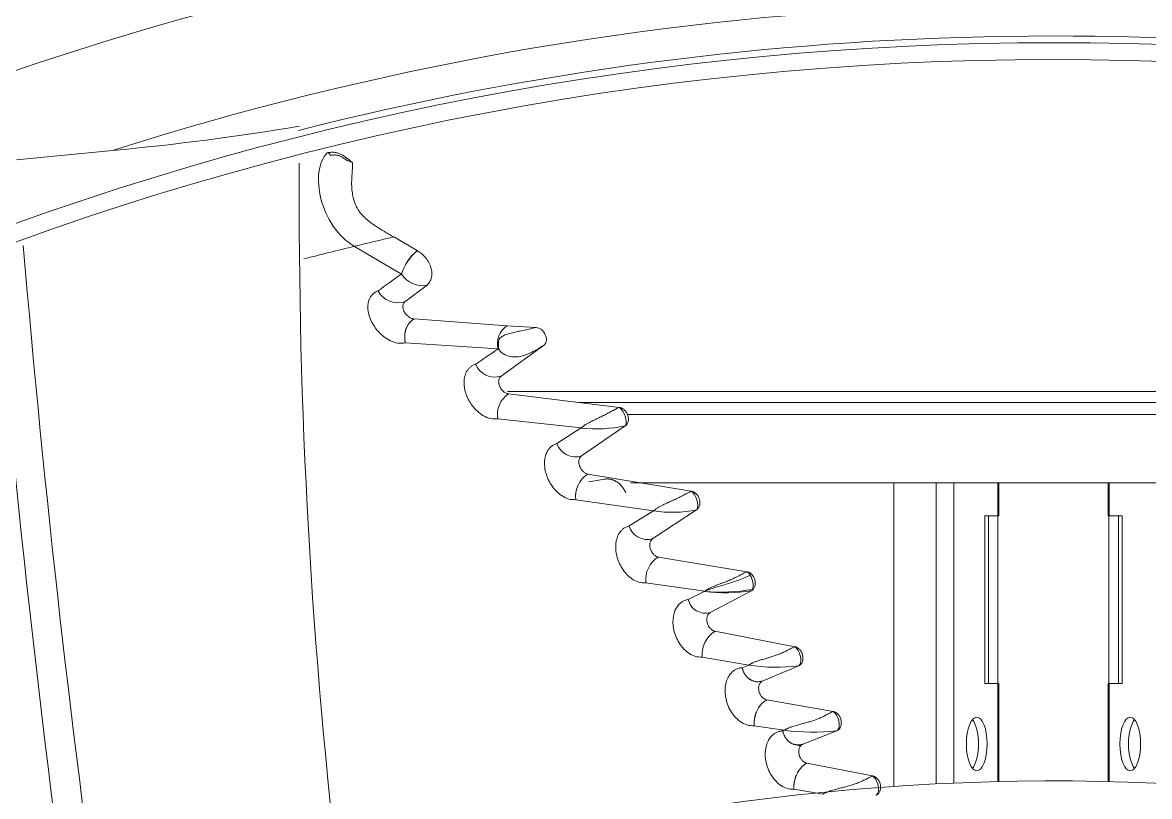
# Model space of a CAD drawing. Header units: millimetres. Extents: x 113490 to 142599, y -20467 to 115.
# Drawn here: x 133524.6 to 133692.5, y -9945.3 to -9830 of the extents above; entities that cross this region are included whole.
import ezdxf

# ---------------------------------------------------------------- set-up
doc = ezdxf.new("R2010")
doc.units = ezdxf.units.MM
doc.layers.add('DV3_0', color=7, linetype='Continuous')

msp = doc.modelspace()

# ---------------------------------------------------------------- linework, layer by layer
at = {"layer": 'DV3_0', "color": 7, "linetype": 'Continuous', "lineweight": 15}
for p, q in [((133537.97, -9849.06), (133523.65, -9850.46)), ((133579.91, -9861.94), (133583.39, -9863.98)), ((133574.04, -9863.34), (133581.05, -9867.46)), ((133584.86, -9869.13), (133581.57, -9871.59)), ((133582.94, -9874.15), (133596.78, -9875.18)), ((133596.78, -9875.18), (133601.1, -9875.44)), ((133581.62, -9877.73), (133595.44, -9878.63)), ((133595.44, -9878.63), (133595.6, -9878.78)), ((133602.24, -9878.1), (133595.9, -9882.68)), ((133597.02, -9885.32), (133613.48, -9887.35)), ((133607.32, -9886.59), (133754.89, -9886.59)), ((133595.42, -9889.05), (133607.83, -9890.4)), ((133607.83, -9890.4), (133604.22, -9892.73)), ((133614.41, -9890.07), (133607.89, -9894.57)), ((133608.83, -9897.27), (133624.24, -9899.83)), ((133615.23, -9898.59), (133748.76, -9898.59)), ((133654.43, -9943.81), (133654.43, -9898.59)), ((133670.09, -9903.49), (133670.09, -9898.59)), ((133686.39, -9898.59), (133686.39, -9903.49)), ((133607.04, -9901.09), (133618.63, -9902.77)), ((133618.63, -9902.77), (133614.97, -9904.98)), ((133625.03, -9902.59), (133618.5, -9906.89)), ((133668, -9928.49), (133668, -9903.49)), ((133668, -9903.49), (133669.93, -9903.49)), ((133670.09, -9903.49), (133669.93, -9903.49)), ((133686.55, -9903.49), (133686.39, -9903.49)), ((133686.55, -9903.49), (133688.48, -9903.49)), ((133688.48, -9903.49), (133688.48, -9928.49)), ((133619.34, -9909.63), (133632.54, -9911.83)), ((133617.48, -9913.48), (133626.27, -9914.74)), ((133626.27, -9914.74), (133623.79, -9915.95)), ((133633.21, -9914.65), (133627.08, -9917.91)), ((133627.78, -9920.7), (133639.67, -9923)), ((133625.85, -9924.56), (133632.81, -9925.75)), ((133632.81, -9925.75), (133631.84, -9926.12)), ((133669.93, -9928.49), (133668, -9928.49)), ((133669.93, -9928.49), (133670.09, -9928.49)), ((133670.09, -9943.09), (133670.09, -9928.49)), ((133686.39, -9928.49), (133686.55, -9928.49)), ((133686.39, -9928.49), (133686.39, -9943.09)), ((133688.48, -9928.49), (133686.55, -9928.49)), ((133635.51, -9930.93), (133645.38, -9932.65)), ((133633.63, -9934.78), (133638.1, -9935.45)), ((133638.1, -9935.45), (133637.88, -9935.53)), ((133641.47, -9940.37), (133651.25, -9942.25)), ((133639.54, -9944.24), (133643.88, -9944.97))]:
    msp.add_line(p, q, dxfattribs=at)
at = {"layer": 'DV3_0', "color": 7, "linetype": 'Continuous', "lineweight": 20}
for p, q in [((133596.84, -9884.99), (133755.71, -9884.99)), ((133753.97, -9888.39), (133614.72, -9888.39)), ((133660.74, -9943.43), (133660.74, -9898.59)), ((133663.36, -9943.31), (133663.36, -9898.59)), ((133669.93, -9903.49), (133669.93, -9898.59)), ((133686.55, -9903.49), (133686.55, -9898.59)), ((133668.57, -9928.49), (133668.57, -9903.49)), ((133669.96, -9928.49), (133669.96, -9903.49)), ((133686.51, -9928.49), (133686.51, -9903.49)), ((133687.91, -9928.49), (133687.91, -9903.49)), ((133669.93, -9943.09), (133669.93, -9928.49)), ((133686.55, -9943.09), (133686.55, -9928.49))]:
    msp.add_line(p, q, dxfattribs=at)
at = {"layer": 'DV3_0', "color": 7, "linetype": 'Continuous', "lineweight": 15}
for centre, radius, start, end in [((133678.24, -10288.99), 551.5, 105.4775, 164.5225), ((133678.24, -10288.99), 482.5, 70.825, 107.1317), ((133678.24, -10288.99), 477.5, 46.9802, 133.0198), ((133678.24, -10288.99), 456, 45.9967, 135.345), ((133678.24, -10288.99), 457, 77.5175, 104.2543), ((133678.24, -10288.99), 453.5, 90, 135.5593), ((133678.24, -10288.99), 453.5, 45.9921, 90), ((133499.52, -9443.44), 407.44, 275.4151, 279.3719), ((134438.05, -9856.53), 872.25, 179.63163, 186.79939), ((133573.71, -9850.89), 0.0569, 3.0429, 21.7469), ((133735.51, -10530.1), 686.04, 103.11, 103.6137), ((135439.31, -9702.15), 1921.39, 184.80784, 188.12284), ((135355.57, -9714.08), 1841.22, 184.70532, 188.15423), ((133587.96, -9869.57), 7.22, 129.2854, 163.0361), ((133588.2, -9869.73), 7.5, 129.9251, 162.3964), ((133687.56, -10018.87), 185.12, 125.1229, 126.452), ((133584.21, -9865.46), 3.74, 212.4341, 280.1249), ((133580.52, -9868.42), 3.33, 207.6664, 288.2786), ((133598.63, -9877.88), 3.28, 124.4035, 193.2063), ((133597.09, -9878.42), 1.96, 129.2476, 139.846), ((133691.22, -10022.41), 172.76, 123.6694, 125.0185), ((133599.29, -9877.95), 3.78, 167.9046, 192.7148), ((133597.71, -9877.06), 2.72, 219.2454, 226.0311), ((133594.95, -9879.7), 3.12, 202.9813, 287.5853), ((133598.91, -9888.34), 3.56, 122.1591, 191.5595), ((133610.13, -9870.85), 19.69, 263.3082, 282.5642), ((133607.02, -9891.74), 2.97, 199.4659, 287.0302), ((133610.91, -9900.57), 3.9, 122.1583, 187.5906), ((133673.55, -10279.42), 386.43, 99.268, 99.6171), ((133621.32, -9884.77), 18.2, 261.4837, 281.7372), ((133617.69, -9904.17), 2.85, 196.7002, 286.4857), ((133621.43, -9913.01), 3.98, 121.7581, 186.7459), ((133629.42, -9891.2), 23.76, 262.3892, 279.1865), ((133626.34, -9915.41), 2.6, 191.9833, 286.655), ((133629.96, -9924.2), 4.12, 121.902, 185.08), ((133636.9, -9898.27), 27.78, 261.5257, 276.8733), ((131830.45, -5621.3), 4669.53, 292.73255, 292.8035), ((133642.27, -9902.99), 32.73, 262.6745, 276.415), ((131735.19, -5155.39), 5147.86, 291.72747, 291.78788), ((133640.5, -9936.73), 1.04, 238.4772, 273.809), ((133678.24, -10288.99), 346, 46.4603, 135.3186)]:
    msp.add_arc(centre, radius, start, end, dxfattribs=at)
at = {"layer": 'DV3_0', "color": 7, "linetype": 'Continuous', "lineweight": 20}
for centre, radius, start, end in [((133678.24, -10288.99), 461.75, 77.3584, 107.6844), ((133671.75, -10272.28), 420.46, 103.4379, 104.5005), ((133631.79, -9913.01), 1.39, 28.5144, 57.7171), ((133628.67, -9887.1), 27.75, 265.0448, 279.7658), ((133632.94, -9914.26), 0.473, 304.7153, 336.8695)]:
    msp.add_arc(centre, radius, start, end, dxfattribs=at)
at = {"layer": 'DV3_0', "color": 7, "linetype": 'Continuous', "lineweight": 15}
for centre in [(133666.8, -9937.49), (133689.68, -9937.49)]:
    msp.add_ellipse(centre, major_axis=(0, -4), ratio=0.386711, dxfattribs=at)
for centre, start_param, end_param in [((133665.51, -9937.49), 0.430503, 2.71109), ((133690.97, -9937.49), 3.572095, 5.852683)]:
    msp.add_ellipse(centre, major_axis=(0, -4), ratio=0.386711, start_param=start_param, end_param=end_param, dxfattribs=at)
for points, knots in [([(133574.04, -9863.34), (133572.78, -9862.62), (133571.71, -9861.55), (133570.03, -9859.08), (133569.41, -9857.67), (133568.69, -9854.86), (133568.59, -9853.47), (133568.91, -9851.05), (133569.34, -9850.03), (133569.98, -9849.41)], [0, 0, 0, 0, 0.25, 0.25, 0.5, 0.5, 0.75, 0.75, 1, 1, 1, 1]), ([(133569.98, -9849.41), (133570.06, -9849.39), (133570.2, -9849.36), (133570.42, -9849.33), (133570.65, -9849.31), (133570.87, -9849.32), (133571.09, -9849.33), (133571.31, -9849.37), (133571.52, -9849.43), (133571.82, -9849.52), (133572.19, -9849.69), (133572.6, -9849.96), (133572.99, -9850.26), (133573.38, -9850.57), (133573.63, -9850.78), (133573.76, -9850.89)], [0, 0, 0, 0, 0.053409, 0.106769, 0.159914, 0.212802, 0.265511, 0.31808, 0.370303, 0.421902, 0.536282, 0.65101, 0.766316, 0.881981, 1, 1, 1, 1]), ([(133569.98, -9849.41), (133570.06, -9849.35), (133570.15, -9849.37), (133570.32, -9849.52), (133570.4, -9849.65), (133570.44, -9849.79)], [0, 0, 0, 0, 0.5, 0.5, 1, 1, 1, 1]), ([(133570.44, -9849.79), (133570.5, -9849.78), (133570.61, -9849.76), (133570.78, -9849.74), (133570.94, -9849.72), (133571.1, -9849.72), (133571.26, -9849.73), (133571.46, -9849.75), (133571.7, -9849.81), (133572.06, -9849.95), (133572.48, -9850.2), (133572.77, -9850.43), (133572.93, -9850.55)], [0, 0, 0, 0, 0.065755, 0.129231, 0.190492, 0.249684, 0.307037, 0.362864, 0.475577, 0.588241, 0.784731, 1, 1, 1, 1]), ([(133573.76, -9850.87), (133573.76, -9850.87), (133573.75, -9850.86), (133573.73, -9850.84), (133573.71, -9850.82), (133573.67, -9850.8), (133573.62, -9850.78), (133573.56, -9850.75), (133573.45, -9850.71), (133573.31, -9850.66), (133573.13, -9850.61), (133573, -9850.57), (133572.93, -9850.55)], [0, 0, 0, 0, 0.045155, 0.094, 0.147231, 0.205436, 0.269135, 0.338807, 0.464907, 0.615651, 0.78816, 1, 1, 1, 1]), ([(133579.91, -9861.94), (133579.69, -9861.82), (133579.23, -9861.55), (133578.37, -9861.06), (133577.46, -9860.5), (133576.52, -9859.86), (133575.8, -9859.28), (133575.23, -9858.72), (133574.83, -9858.24), (133574.48, -9857.7), (133574.17, -9857.09), (133573.92, -9856.38), (133573.73, -9855.56), (133573.63, -9854.72), (133573.62, -9854.02), (133573.62, -9853.52), (133573.64, -9853.13), (133573.66, -9852.76), (133573.69, -9852.4), (133573.72, -9852.05), (133573.74, -9851.73), (133573.76, -9851.42), (133573.77, -9851.14), (133573.77, -9850.97), (133573.76, -9850.89)], [0, 0, 0, 0, 0.040029, 0.085901, 0.15963, 0.21394, 0.271061, 0.31235, 0.350051, 0.378921, 0.428752, 0.476847, 0.528515, 0.605577, 0.665312, 0.699572, 0.734579, 0.77032, 0.806781, 0.843958, 0.88185, 0.920469, 0.95984, 1, 1, 1, 1]), ([(133583.39, -9863.98), (133583.46, -9864.02), (133583.75, -9864.21), (133584.5, -9864.78), (133585.22, -9865.76), (133585.57, -9866.88), (133585.59, -9867.73), (133585.37, -9868.53), (133585.03, -9868.93), (133584.86, -9869.13)], [0, 0, 0, 0, 0.040412, 0.157001, 0.427305, 0.570682, 0.710239, 0.85239, 1, 1, 1, 1]), ([(133577.57, -9869.97), (133577.48, -9870.01), (133577.3, -9870.07), (133576.96, -9870.28), (133576.41, -9870.75), (133575.95, -9871.85), (133576.08, -9873.56), (133576.8, -9875.05), (133577.66, -9876.13), (133578.45, -9876.85), (133579.41, -9877.44), (133580.53, -9877.83), (133581.25, -9877.76), (133581.62, -9877.73)], [0, 0, 0, 0, 0.027265, 0.054498, 0.113253, 0.239702, 0.385057, 0.552035, 0.627007, 0.710932, 0.802031, 0.898425, 1, 1, 1, 1]), ([(133581.57, -9871.59), (133581.54, -9871.61), (133581.5, -9871.64), (133581.44, -9871.71), (133581.38, -9871.78), (133581.32, -9871.89), (133581.27, -9872.04), (133581.24, -9872.26), (133581.25, -9872.49), (133581.33, -9872.83), (133581.5, -9873.18), (133581.75, -9873.5), (133581.95, -9873.7), (133582.16, -9873.86), (133582.36, -9873.98), (133582.55, -9874.07), (133582.75, -9874.13), (133582.88, -9874.15), (133582.94, -9874.15)], [0, 0, 0, 0, 0.029221, 0.05825, 0.087358, 0.116815, 0.178634, 0.241921, 0.311566, 0.383125, 0.540006, 0.621009, 0.701784, 0.764986, 0.827655, 0.886622, 0.943641, 1, 1, 1, 1]), ([(133581.62, -9877.73), (133581.61, -9877.68), (133581.59, -9877.59), (133581.57, -9877.45), (133581.55, -9877.32), (133581.54, -9877.18), (133581.53, -9877.05), (133581.53, -9876.92), (133581.53, -9876.79), (133581.54, -9876.66), (133581.55, -9876.53), (133581.56, -9876.41), (133581.57, -9876.29), (133581.59, -9876.18), (133581.62, -9876.06), (133581.64, -9875.96), (133581.67, -9875.85), (133581.7, -9875.75), (133581.73, -9875.65), (133581.76, -9875.56), (133581.8, -9875.47), (133581.87, -9875.32), (133581.97, -9875.13), (133582.11, -9874.89), (133582.28, -9874.67), (133582.48, -9874.47), (133582.7, -9874.29), (133582.86, -9874.2), (133582.94, -9874.15)], [0, 0, 0, 0, 0.03207, 0.063344, 0.093894, 0.123779, 0.153049, 0.181745, 0.209901, 0.237545, 0.2647, 0.291384, 0.317613, 0.3434, 0.368754, 0.393685, 0.4182, 0.442306, 0.466006, 0.489308, 0.512214, 0.534724, 0.603667, 0.675462, 0.750563, 0.82938, 0.912343, 1, 1, 1, 1]), ([(133601.1, -9875.44), (133600.8, -9875.5), (133600.45, -9875.58), (133599.66, -9875.76), (133599.21, -9875.86), (133598.49, -9876.01), (133598.23, -9876.06), (133597.72, -9876.18), (133597.46, -9876.23), (133596.95, -9876.37), (133596.7, -9876.45), (133596.24, -9876.64), (133596.03, -9876.75), (133595.85, -9876.9)], [0, 0, 0, 0, 0.25, 0.25, 0.5, 0.5, 0.625, 0.625, 0.75, 0.75, 0.875, 0.875, 1, 1, 1, 1]), ([(133602.24, -9878.1), (133602.42, -9877.98), (133602.56, -9877.77), (133602.68, -9877.26), (133602.66, -9876.95), (133602.48, -9876.46), (133602.39, -9876.29), (133602.17, -9875.99), (133602.03, -9875.85), (133601.77, -9875.65), (133601.64, -9875.59), (133601.39, -9875.48), (133601.25, -9875.45), (133601.1, -9875.44)], [0, 0, 0, 0, 0.25, 0.25, 0.5, 0.5, 0.625, 0.625, 0.75, 0.75, 0.875, 0.875, 1, 1, 1, 1]), ([(133595.82, -9879.02), (133596.09, -9879.28), (133596.41, -9879.47), (133597.06, -9879.73), (133597.4, -9879.79), (133598.07, -9879.83), (133598.4, -9879.8), (133599.04, -9879.67), (133599.34, -9879.58), (133599.93, -9879.37), (133600.2, -9879.25), (133600.72, -9879), (133600.96, -9878.86), (133601.63, -9878.49), (133601.99, -9878.25), (133602.24, -9878.1)], [0, 0, 0, 0, 0.125, 0.125, 0.25, 0.25, 0.375, 0.375, 0.5, 0.5, 0.625, 0.625, 0.75, 0.75, 1, 1, 1, 1]), ([(133592.08, -9880.92), (133591.93, -9880.98), (133591.65, -9881.09), (133591.29, -9881.34), (133590.99, -9881.65), (133590.75, -9882), (133590.58, -9882.37), (133590.34, -9883.16), (133590.34, -9884.53), (133590.91, -9886.05), (133591.65, -9887.17), (133592.36, -9887.96), (133593.27, -9888.62), (133594.34, -9889.08), (133595.06, -9889.06), (133595.42, -9889.05)], [0, 0, 0, 0, 0.044282, 0.086947, 0.128181, 0.168178, 0.206942, 0.244399, 0.392716, 0.551505, 0.626615, 0.710875, 0.802196, 0.898624, 1, 1, 1, 1]), ([(133595.9, -9882.68), (133595.87, -9882.7), (133595.83, -9882.74), (133595.76, -9882.8), (133595.71, -9882.87), (133595.64, -9882.98), (133595.58, -9883.14), (133595.53, -9883.35), (133595.53, -9883.59), (133595.58, -9883.93), (133595.72, -9884.28), (133595.92, -9884.61), (133596.09, -9884.81), (133596.27, -9884.98), (133596.45, -9885.11), (133596.63, -9885.21), (133596.83, -9885.29), (133596.95, -9885.31), (133597.02, -9885.32)], [0, 0, 0, 0, 0.029926, 0.059804, 0.0899, 0.120475, 0.184302, 0.249473, 0.320003, 0.392088, 0.546011, 0.623156, 0.700072, 0.760986, 0.821133, 0.882127, 0.941254, 1, 1, 1, 1]), ([(133607.83, -9890.4), (133607.87, -9890.37), (133607.93, -9890.31), (133608.05, -9890.21), (133608.18, -9890.11), (133608.33, -9890), (133608.49, -9889.9), (133608.67, -9889.79), (133608.86, -9889.67), (133609.11, -9889.54), (133609.41, -9889.39), (133609.77, -9889.21), (133610.11, -9889.05), (133610.46, -9888.89), (133610.79, -9888.73), (133611.13, -9888.56), (133611.47, -9888.39), (133611.8, -9888.22), (133612.12, -9888.05), (133612.42, -9887.88), (133612.71, -9887.73), (133612.98, -9887.58), (133613.24, -9887.45), (133613.4, -9887.38), (133613.48, -9887.35)], [0, 0, 0, 0, 0.023358, 0.048607, 0.075803, 0.104995, 0.136229, 0.169543, 0.204976, 0.24256, 0.301686, 0.361473, 0.421929, 0.476499, 0.53161, 0.587466, 0.643866, 0.698282, 0.750998, 0.802313, 0.852538, 0.901999, 0.951034, 1, 1, 1, 1]), ([(133613.48, -9887.35), (133613.51, -9887.35), (133613.58, -9887.36), (133613.68, -9887.39), (133613.78, -9887.42), (133613.88, -9887.46), (133613.97, -9887.51), (133614.1, -9887.58), (133614.24, -9887.69), (133614.4, -9887.85), (133614.56, -9888.05), (133614.69, -9888.29), (133614.8, -9888.55), (133614.88, -9888.91), (133614.88, -9889.26), (133614.79, -9889.57), (133614.71, -9889.75), (133614.61, -9889.89), (133614.52, -9889.99), (133614.45, -9890.04), (133614.41, -9890.07)], [0, 0, 0, 0, 0.030046, 0.059999, 0.090071, 0.120472, 0.151405, 0.183063, 0.238908, 0.29524, 0.368162, 0.441585, 0.516209, 0.590866, 0.737097, 0.805482, 0.87329, 0.91637, 0.958392, 1, 1, 1, 1]), ([(133604.22, -9892.72), (133604.06, -9892.78), (133603.76, -9892.89), (133603.37, -9893.16), (133603.05, -9893.48), (133602.82, -9893.82), (133602.64, -9894.18), (133602.38, -9894.94), (133602.29, -9896.28), (133602.76, -9897.84), (133603.43, -9899.03), (133604.12, -9899.88), (133604.99, -9900.58), (133606.01, -9901.07), (133606.69, -9901.08), (133607.04, -9901.09)], [0, 0, 0, 0, 0.048476, 0.093805, 0.13626, 0.175839, 0.21232, 0.245599, 0.39477, 0.547934, 0.630233, 0.718059, 0.809647, 0.90347, 1, 1, 1, 1]), ([(133607.89, -9894.57), (133607.87, -9894.59), (133607.82, -9894.63), (133607.76, -9894.69), (133607.7, -9894.76), (133607.63, -9894.86), (133607.56, -9895.01), (133607.5, -9895.22), (133607.48, -9895.46), (133607.51, -9895.8), (133607.61, -9896.15), (133607.78, -9896.48), (133607.93, -9896.69), (133608.09, -9896.86), (133608.26, -9897.01), (133608.44, -9897.13), (133608.63, -9897.22), (133608.77, -9897.25), (133608.83, -9897.27)], [0, 0, 0, 0, 0.029226, 0.058279, 0.08738, 0.116751, 0.181269, 0.24707, 0.317634, 0.389516, 0.540863, 0.615937, 0.690699, 0.751332, 0.811212, 0.87573, 0.938063, 1, 1, 1, 1]), ([(133611.31, -9898.03), (133611.36, -9898.02), (133611.46, -9898.01), (133611.6, -9898), (133611.74, -9897.99), (133611.88, -9898), (133612.02, -9898.01), (133612.15, -9898.04), (133612.28, -9898.06), (133612.4, -9898.1), (133612.52, -9898.13), (133612.63, -9898.17), (133612.74, -9898.22), (133612.83, -9898.27), (133612.93, -9898.31), (133613.08, -9898.4), (133613.29, -9898.54), (133613.56, -9898.74), (133613.8, -9898.98), (133614.01, -9899.24), (133614.2, -9899.51), (133614.37, -9899.79), (133614.45, -9899.98), (133614.5, -9900.07)], [0, 0, 0, 0, 0.040571, 0.080379, 0.119229, 0.156976, 0.193515, 0.228775, 0.262707, 0.295285, 0.326491, 0.356315, 0.38475, 0.411789, 0.437421, 0.461633, 0.541426, 0.620839, 0.699591, 0.777365, 0.853672, 0.927968, 1, 1, 1, 1]), ([(133618.63, -9902.77), (133618.66, -9902.74), (133618.73, -9902.67), (133618.85, -9902.58), (133618.98, -9902.48), (133619.13, -9902.37), (133619.29, -9902.27), (133619.47, -9902.16), (133619.67, -9902.05), (133619.92, -9901.92), (133620.22, -9901.77), (133620.58, -9901.6), (133620.93, -9901.45), (133621.27, -9901.3), (133621.6, -9901.15), (133621.94, -9900.99), (133622.28, -9900.82), (133622.61, -9900.66), (133622.92, -9900.5), (133623.22, -9900.35), (133623.5, -9900.2), (133623.76, -9900.06), (133624.01, -9899.94), (133624.17, -9899.87), (133624.24, -9899.83)], [0, 0, 0, 0, 0.023537, 0.049016, 0.076492, 0.106017, 0.137635, 0.171387, 0.207311, 0.245442, 0.305194, 0.365536, 0.426466, 0.480671, 0.535546, 0.591276, 0.647668, 0.701926, 0.754334, 0.805198, 0.854844, 0.903618, 0.951878, 1, 1, 1, 1]), ([(133624.24, -9899.83), (133624.27, -9899.84), (133624.34, -9899.85), (133624.44, -9899.88), (133624.54, -9899.92), (133624.64, -9899.96), (133624.73, -9900.02), (133624.85, -9900.1), (133624.98, -9900.21), (133625.13, -9900.37), (133625.27, -9900.58), (133625.4, -9900.82), (133625.48, -9901.08), (133625.55, -9901.44), (133625.53, -9901.79), (133625.43, -9902.1), (133625.34, -9902.28), (133625.23, -9902.42), (133625.14, -9902.51), (133625.06, -9902.57), (133625.03, -9902.59)], [0, 0, 0, 0, 0.030435, 0.060713, 0.091055, 0.121684, 0.152813, 0.184648, 0.239807, 0.295545, 0.36681, 0.438709, 0.51248, 0.586544, 0.733293, 0.80257, 0.871329, 0.915038, 0.957719, 1, 1, 1, 1]), ([(133614.97, -9904.98), (133614.81, -9905.04), (133614.5, -9905.14), (133614.1, -9905.4), (133613.77, -9905.71), (133613.51, -9906.06), (133613.32, -9906.42), (133613.02, -9907.2), (133612.88, -9908.56), (133613.29, -9910.14), (133613.92, -9911.35), (133614.59, -9912.23), (133615.44, -9912.96), (133616.45, -9913.46), (133617.13, -9913.47), (133617.48, -9913.48)], [0, 0, 0, 0, 0.047744, 0.092804, 0.135367, 0.175516, 0.213186, 0.248271, 0.398257, 0.548409, 0.630442, 0.718038, 0.809514, 0.903308, 1, 1, 1, 1]), ([(133618.5, -9906.89), (133618.48, -9906.91), (133618.43, -9906.95), (133618.36, -9907.01), (133618.3, -9907.08), (133618.22, -9907.19), (133618.14, -9907.35), (133618.08, -9907.56), (133618.05, -9907.8), (133618.07, -9908.15), (133618.16, -9908.51), (133618.32, -9908.83), (133618.46, -9909.04), (133618.61, -9909.22), (133618.77, -9909.37), (133618.95, -9909.49), (133619.14, -9909.58), (133619.27, -9909.62), (133619.34, -9909.63)], [0, 0, 0, 0, 0.030556, 0.0611, 0.091889, 0.123169, 0.18868, 0.255461, 0.326589, 0.398898, 0.549183, 0.622104, 0.694543, 0.753361, 0.811411, 0.87568, 0.937911, 1, 1, 1, 1]), ([(133626.27, -9914.74), (133626.31, -9914.72), (133626.38, -9914.66), (133626.49, -9914.57), (133626.61, -9914.49), (133626.74, -9914.41), (133626.96, -9914.29), (133627.32, -9914.11), (133627.84, -9913.89), (133628.36, -9913.69), (133628.78, -9913.53), (133629.13, -9913.41), (133629.45, -9913.28), (133629.8, -9913.14), (133630.28, -9912.94), (133630.87, -9912.67), (133631.43, -9912.39), (133631.82, -9912.19), (133632.07, -9912.06), (133632.31, -9911.93), (133632.46, -9911.87), (133632.54, -9911.83)], [0, 0, 0, 0, 0.02106, 0.04289, 0.065519, 0.088973, 0.113272, 0.180338, 0.266379, 0.359536, 0.423294, 0.457111, 0.514578, 0.56736, 0.615521, 0.72676, 0.827901, 0.87053, 0.913174, 0.956207, 1, 1, 1, 1]), ([(133632.54, -9911.83), (133632.56, -9911.84), (133632.61, -9911.85), (133632.69, -9911.87), (133632.77, -9911.89), (133632.88, -9911.94), (133633, -9912), (133633.15, -9912.11), (133633.3, -9912.25), (133633.51, -9912.49), (133633.67, -9912.81), (133633.77, -9913.16), (133633.8, -9913.44), (133633.79, -9913.71), (133633.74, -9913.97), (133633.65, -9914.2), (133633.54, -9914.37), (133633.43, -9914.49), (133633.33, -9914.58), (133633.25, -9914.63), (133633.21, -9914.65)], [0, 0, 0, 0, 0.023315, 0.046799, 0.070568, 0.094734, 0.142575, 0.190896, 0.246317, 0.302429, 0.444207, 0.517356, 0.590989, 0.664686, 0.737253, 0.805921, 0.874102, 0.91677, 0.958528, 1, 1, 1, 1]), ([(133623.79, -9915.95), (133623.64, -9915.99), (133623.34, -9916.05), (133622.95, -9916.25), (133622.62, -9916.48), (133622.35, -9916.75), (133622.13, -9917.03), (133621.95, -9917.32), (133621.62, -9918.03), (133621.4, -9919.34), (133621.72, -9920.96), (133622.28, -9922.22), (133622.94, -9923.17), (133623.79, -9923.96), (133624.8, -9924.5), (133625.5, -9924.54), (133625.85, -9924.56)], [0, 0, 0, 0, 0.043237, 0.083715, 0.121568, 0.156899, 0.189672, 0.219825, 0.247272, 0.396379, 0.542711, 0.627314, 0.71676, 0.809383, 0.903583, 1, 1, 1, 1]), ([(133627.08, -9917.91), (133627.06, -9917.92), (133627, -9917.95), (133626.93, -9918.01), (133626.86, -9918.08), (133626.77, -9918.18), (133626.68, -9918.33), (133626.6, -9918.54), (133626.56, -9918.78), (133626.55, -9919.13), (133626.64, -9919.58), (133626.87, -9920.05), (133627.13, -9920.34), (133627.33, -9920.5), (133627.48, -9920.59), (133627.63, -9920.66), (133627.73, -9920.69), (133627.78, -9920.7)], [0, 0, 0, 0, 0.03044, 0.060836, 0.091447, 0.122525, 0.18748, 0.253632, 0.323957, 0.395419, 0.543892, 0.688355, 0.806513, 0.856536, 0.905884, 0.953239, 1, 1, 1, 1]), ([(133632.81, -9925.75), (133632.85, -9925.72), (133632.93, -9925.66), (133633.06, -9925.58), (133633.21, -9925.51), (133633.36, -9925.43), (133633.61, -9925.31), (133634.03, -9925.16), (133634.61, -9924.97), (133635.19, -9924.8), (133635.66, -9924.66), (133636.12, -9924.53), (133636.6, -9924.37), (133637.09, -9924.2), (133637.49, -9924.04), (133637.82, -9923.9), (133638.12, -9923.76), (133638.42, -9923.62), (133638.7, -9923.48), (133638.96, -9923.35), (133639.21, -9923.22), (133639.45, -9923.1), (133639.6, -9923.03), (133639.67, -9923)], [0, 0, 0, 0, 0.021857, 0.044486, 0.067918, 0.092178, 0.117289, 0.186945, 0.278043, 0.368455, 0.433816, 0.473773, 0.556929, 0.629649, 0.675183, 0.718887, 0.761043, 0.801958, 0.841964, 0.88141, 0.920654, 0.960062, 1, 1, 1, 1]), ([(133639.67, -9923), (133639.7, -9923), (133639.75, -9923.01), (133639.83, -9923.04), (133639.91, -9923.07), (133640.02, -9923.11), (133640.14, -9923.19), (133640.3, -9923.31), (133640.44, -9923.45), (133640.64, -9923.71), (133640.8, -9924.04), (133640.88, -9924.41), (133640.9, -9924.69), (133640.88, -9924.96), (133640.81, -9925.21), (133640.71, -9925.43), (133640.58, -9925.6), (133640.46, -9925.71), (133640.35, -9925.8), (133640.27, -9925.83), (133640.23, -9925.85)], [0, 0, 0, 0, 0.023338, 0.046777, 0.070436, 0.094431, 0.143, 0.192043, 0.248136, 0.304964, 0.447047, 0.519642, 0.592724, 0.665838, 0.737776, 0.805809, 0.87338, 0.916397, 0.958383, 1, 1, 1, 1]), ([(133639.67, -9923), (133639.83, -9923.08), (133640.01, -9923.28), (133640.31, -9923.8), (133640.44, -9924.13), (133640.58, -9924.78), (133640.59, -9925.1), (133640.49, -9925.6), (133640.38, -9925.78), (133640.23, -9925.85)], [0, 0, 0, 0, 0.25, 0.25, 0.5, 0.5, 0.75, 0.75, 1, 1, 1, 1]), ([(133631.84, -9926.12), (133631.67, -9926.14), (133631.34, -9926.19), (133630.9, -9926.37), (133630.54, -9926.59), (133630.24, -9926.86), (133630.01, -9927.13), (133629.83, -9927.4), (133629.45, -9928.09), (133629.16, -9929.4), (133629.43, -9931.06), (133629.97, -9932.37), (133630.63, -9933.36), (133631.5, -9934.18), (133632.54, -9934.74), (133633.26, -9934.77), (133633.63, -9934.78)], [0, 0, 0, 0, 0.045942, 0.088221, 0.127018, 0.162428, 0.194406, 0.222869, 0.247712, 0.396684, 0.540659, 0.625737, 0.715593, 0.808589, 0.903134, 1, 1, 1, 1]), ([(133631.84, -9926.12), (133631.85, -9926.17), (133631.87, -9926.26), (133631.91, -9926.4), (133631.95, -9926.54), (133632.01, -9926.68), (133632.07, -9926.81), (133632.13, -9926.93), (133632.2, -9927.05), (133632.28, -9927.17), (133632.36, -9927.28), (133632.45, -9927.39), (133632.54, -9927.49), (133632.63, -9927.58), (133632.73, -9927.67), (133632.84, -9927.76), (133632.94, -9927.83), (133633.05, -9927.9), (133633.17, -9927.97), (133633.28, -9928.02), (133633.4, -9928.07), (133633.52, -9928.11), (133633.64, -9928.15), (133633.76, -9928.18), (133633.89, -9928.2), (133634.01, -9928.21), (133634.14, -9928.22), (133634.27, -9928.21), (133634.39, -9928.2), (133634.52, -9928.19), (133634.65, -9928.16), (133634.77, -9928.13), (133634.85, -9928.1), (133634.89, -9928.09)], [0, 0, 0, 0, 0.030267, 0.06049, 0.090716, 0.12099, 0.151346, 0.181814, 0.212418, 0.243176, 0.274103, 0.30521, 0.336507, 0.368, 0.399696, 0.431598, 0.463712, 0.496043, 0.528592, 0.561354, 0.594318, 0.627471, 0.6608, 0.694286, 0.727911, 0.761659, 0.795511, 0.82945, 0.863461, 0.897531, 0.931648, 0.965806, 1, 1, 1, 1]), ([(133634.89, -9928.09), (133634.84, -9928.12), (133634.72, -9928.18), (133634.52, -9928.37), (133634.33, -9928.7), (133634.26, -9929.21), (133634.35, -9929.77), (133634.58, -9930.26), (133634.88, -9930.61), (133635.15, -9930.8), (133635.36, -9930.89), (133635.46, -9930.92), (133635.51, -9930.93)], [0, 0, 0, 0, 0.061139, 0.122969, 0.253663, 0.394802, 0.542998, 0.68693, 0.804718, 0.904151, 0.952333, 1, 1, 1, 1]), ([(133633.63, -9934.78), (133633.63, -9934.72), (133633.62, -9934.61), (133633.62, -9934.44), (133633.62, -9934.29), (133633.63, -9934.13), (133633.64, -9933.99), (133633.66, -9933.85), (133633.68, -9933.72), (133633.7, -9933.6), (133633.72, -9933.48), (133633.75, -9933.38), (133633.77, -9933.28), (133633.8, -9933.19), (133633.82, -9933.11), (133633.84, -9933.03), (133633.87, -9932.96), (133633.89, -9932.9), (133633.91, -9932.85), (133633.93, -9932.8), (133633.94, -9932.76), (133633.96, -9932.73), (133633.97, -9932.71), (133634.03, -9932.55), (133634.16, -9932.28), (133634.37, -9931.94), (133634.59, -9931.65), (133634.82, -9931.41), (133635.06, -9931.21), (133635.29, -9931.05), (133635.44, -9930.97), (133635.51, -9930.93)], [0, 0, 0, 0, 0.034719, 0.067879, 0.099529, 0.1297, 0.158417, 0.185696, 0.21155, 0.235984, 0.259003, 0.280608, 0.300799, 0.319573, 0.336929, 0.352862, 0.367369, 0.380445, 0.392086, 0.402287, 0.411043, 0.418352, 0.424209, 0.428612, 0.522381, 0.611802, 0.697099, 0.778402, 0.855853, 0.929637, 1, 1, 1, 1]), ([(133638.1, -9935.45), (133638.15, -9935.42), (133638.24, -9935.36), (133638.38, -9935.28), (133638.54, -9935.2), (133638.7, -9935.12), (133638.98, -9935.01), (133639.43, -9934.85), (133640.05, -9934.67), (133640.68, -9934.5), (133641.19, -9934.37), (133641.68, -9934.23), (133642.19, -9934.08), (133642.71, -9933.9), (133643.13, -9933.74), (133643.46, -9933.6), (133643.78, -9933.45), (133644.08, -9933.3), (133644.37, -9933.15), (133644.64, -9933.01), (133644.9, -9932.88), (133645.15, -9932.75), (133645.3, -9932.68), (133645.38, -9932.65)], [0, 0, 0, 0, 0.022205, 0.045186, 0.068975, 0.093599, 0.119081, 0.190066, 0.283641, 0.374166, 0.440747, 0.483116, 0.566178, 0.638676, 0.683232, 0.725881, 0.76693, 0.806716, 0.845602, 0.883976, 0.922232, 0.960773, 1, 1, 1, 1]), ([(133645.38, -9932.65), (133645.41, -9932.65), (133645.46, -9932.66), (133645.54, -9932.68), (133645.63, -9932.71), (133645.73, -9932.76), (133645.86, -9932.84), (133646.02, -9932.95), (133646.17, -9933.1), (133646.37, -9933.36), (133646.52, -9933.69), (133646.6, -9934.06), (133646.62, -9934.34), (133646.6, -9934.62), (133646.53, -9934.87), (133646.42, -9935.09), (133646.3, -9935.26), (133646.17, -9935.37), (133646.06, -9935.46), (133645.97, -9935.49), (133645.93, -9935.51)], [0, 0, 0, 0, 0.023925, 0.04795, 0.072208, 0.096825, 0.145638, 0.194908, 0.250499, 0.306865, 0.447496, 0.519803, 0.59266, 0.665663, 0.737504, 0.805531, 0.873127, 0.916194, 0.95826, 1, 1, 1, 1]), ([(133645.38, -9932.65), (133645.54, -9932.73), (133645.73, -9932.92), (133646.04, -9933.44), (133646.17, -9933.77), (133646.31, -9934.43), (133646.32, -9934.76), (133646.21, -9935.26), (133646.09, -9935.44), (133645.93, -9935.51)], [0, 0, 0, 0, 0.25, 0.25, 0.5, 0.5, 0.75, 0.75, 1, 1, 1, 1]), ([(133637.88, -9935.53), (133637.71, -9935.55), (133637.38, -9935.6), (133636.94, -9935.77), (133636.57, -9935.99), (133636.27, -9936.24), (133636.03, -9936.51), (133635.84, -9936.78), (133635.46, -9937.47), (133635.15, -9938.77), (133635.38, -9940.43), (133635.91, -9941.76), (133636.56, -9942.77), (133637.43, -9943.6), (133638.46, -9944.18), (133639.18, -9944.22), (133639.54, -9944.24)], [0, 0, 0, 0, 0.045856, 0.088124, 0.126976, 0.162508, 0.194685, 0.223437, 0.248669, 0.39703, 0.539719, 0.626161, 0.71668, 0.809753, 0.903936, 1, 1, 1, 1]), ([(133637.88, -9935.53), (133637.89, -9935.58), (133637.91, -9935.67), (133637.95, -9935.82), (133638, -9935.95), (133638.05, -9936.09), (133638.1, -9936.22), (133638.17, -9936.35), (133638.24, -9936.47), (133638.31, -9936.59), (133638.39, -9936.7), (133638.48, -9936.81), (133638.57, -9936.91), (133638.66, -9937.01), (133638.76, -9937.1), (133638.86, -9937.18), (133638.96, -9937.26), (133639.07, -9937.33), (133639.18, -9937.39), (133639.3, -9937.45), (133639.41, -9937.5), (133639.53, -9937.54), (133639.65, -9937.58), (133639.78, -9937.6), (133639.9, -9937.63), (133640.02, -9937.64), (133640.15, -9937.64), (133640.27, -9937.64), (133640.4, -9937.64), (133640.52, -9937.62), (133640.65, -9937.59), (133640.77, -9937.56), (133640.85, -9937.54), (133640.89, -9937.52)], [0, 0, 0, 0, 0.030436, 0.060822, 0.091207, 0.121632, 0.152132, 0.182736, 0.213465, 0.244338, 0.275368, 0.306566, 0.33794, 0.369496, 0.40124, 0.433175, 0.465307, 0.497641, 0.530177, 0.56291, 0.595831, 0.628927, 0.662184, 0.695584, 0.729111, 0.762747, 0.796475, 0.830278, 0.864142, 0.898054, 0.932005, 0.965988, 1, 1, 1, 1]), ([(133640.89, -9937.52), (133640.83, -9937.55), (133640.72, -9937.61), (133640.51, -9937.79), (133640.32, -9938.12), (133640.24, -9938.63), (133640.32, -9939.18), (133640.54, -9939.67), (133640.84, -9940.04), (133641.1, -9940.23), (133641.31, -9940.33), (133641.42, -9940.35), (133641.47, -9940.37)], [0, 0, 0, 0, 0.061242, 0.123225, 0.254005, 0.394834, 0.542395, 0.685839, 0.803738, 0.903604, 0.952074, 1, 1, 1, 1]), ([(133639.54, -9944.24), (133639.54, -9944.19), (133639.53, -9944.07), (133639.53, -9943.91), (133639.54, -9943.75), (133639.55, -9943.6), (133639.56, -9943.46), (133639.58, -9943.32), (133639.6, -9943.19), (133639.62, -9943.07), (133639.65, -9942.96), (133639.67, -9942.85), (133639.7, -9942.75), (133639.72, -9942.66), (133639.75, -9942.58), (133639.77, -9942.5), (133639.8, -9942.43), (133639.82, -9942.37), (133639.84, -9942.31), (133639.86, -9942.26), (133639.88, -9942.22), (133639.89, -9942.19), (133639.91, -9942.16), (133639.92, -9942.13), (133639.97, -9942), (133640.09, -9941.76), (133640.27, -9941.46), (133640.46, -9941.19), (133640.66, -9940.96), (133640.87, -9940.77), (133641.07, -9940.6), (133641.27, -9940.47), (133641.4, -9940.4), (133641.47, -9940.37)], [0, 0, 0, 0, 0.034105, 0.066726, 0.097902, 0.127663, 0.15603, 0.18302, 0.208642, 0.232903, 0.255807, 0.277357, 0.297553, 0.316394, 0.333877, 0.350001, 0.364762, 0.378157, 0.390181, 0.400832, 0.410105, 0.417997, 0.424504, 0.429625, 0.433356, 0.514999, 0.593286, 0.668391, 0.74042, 0.809468, 0.875648, 0.939103, 1, 1, 1, 1]), ([(133643.88, -9944.97), (133643.93, -9944.94), (133644.02, -9944.88), (133644.17, -9944.8), (133644.33, -9944.72), (133644.5, -9944.65), (133644.78, -9944.54), (133645.25, -9944.39), (133645.88, -9944.21), (133646.52, -9944.06), (133647.03, -9943.93), (133647.53, -9943.8), (133648.05, -9943.65), (133648.58, -9943.48), (133649, -9943.32), (133649.33, -9943.19), (133649.65, -9943.05), (133649.96, -9942.9), (133650.25, -9942.76), (133650.52, -9942.62), (133650.78, -9942.48), (133651.03, -9942.36), (133651.18, -9942.29), (133651.25, -9942.25)], [0, 0, 0, 0, 0.022435, 0.045658, 0.069702, 0.094596, 0.120363, 0.192049, 0.286933, 0.377223, 0.444129, 0.487416, 0.570462, 0.642848, 0.687123, 0.729439, 0.770101, 0.809449, 0.847849, 0.885696, 0.923393, 0.961357, 1, 1, 1, 1]), ([(133651.25, -9942.25), (133651.28, -9942.26), (133651.33, -9942.27), (133651.42, -9942.29), (133651.5, -9942.33), (133651.6, -9942.38), (133651.73, -9942.45), (133651.89, -9942.58), (133652.03, -9942.73), (133652.23, -9942.99), (133652.38, -9943.32), (133652.46, -9943.69), (133652.47, -9943.97), (133652.44, -9944.25), (133652.37, -9944.5), (133652.26, -9944.72), (133652.13, -9944.88), (133652, -9944.99), (133651.89, -9945.07), (133651.8, -9945.11), (133651.76, -9945.13)], [0, 0, 0, 0, 0.023974, 0.048036, 0.072319, 0.09695, 0.146135, 0.195741, 0.251452, 0.307925, 0.447982, 0.519937, 0.592457, 0.665257, 0.73695, 0.805019, 0.872713, 0.915929, 0.958132, 1, 1, 1, 1]), ([(133651.25, -9942.25), (133651.42, -9942.34), (133651.6, -9942.54), (133651.91, -9943.07), (133652.04, -9943.4), (133652.17, -9944.05), (133652.18, -9944.38), (133652.05, -9944.88), (133651.93, -9945.06), (133651.76, -9945.13)], [0, 0, 0, 0, 0.25, 0.25, 0.5, 0.5, 0.75, 0.75, 1, 1, 1, 1])]:
    msp.add_open_spline(points, degree=3, knots=knots, dxfattribs=at)
at = {"layer": 'DV3_0', "color": 7, "linetype": 'Continuous', "lineweight": 20}
msp.add_open_spline([(133613.48, -9887.35), (133613.63, -9887.42), (133613.98, -9887.75), (133614.42, -9888.64), (133614.6, -9889.57), (133614.5, -9889.97), (133614.41, -9890.07)], degree=3, dxfattribs=at)
for points, knots in [([(133624.24, -9899.83), (133624.39, -9899.91), (133624.56, -9900.09), (133624.86, -9900.56), (133625, -9900.87), (133625.18, -9901.48), (133625.22, -9901.79), (133625.2, -9902.29), (133625.14, -9902.49), (133625.03, -9902.59)], [0, 0, 0, 0, 0.25, 0.25, 0.5, 0.5, 0.75, 0.75, 1, 1, 1, 1]), ([(133633.02, -9912.34), (133632.88, -9912.4), (133632.6, -9912.53), (133631.99, -9912.81), (133631.21, -9913.12), (133630.3, -9913.43), (133629.43, -9913.7), (133628.58, -9913.94), (133627.76, -9914.19), (133626.97, -9914.44), (133626.49, -9914.64), (133626.27, -9914.74)], [0, 0, 0, 0, 0.062498, 0.125002, 0.250008, 0.375015, 0.500022, 0.625029, 0.750035, 0.875042, 1, 1, 1, 1]), ([(133633.02, -9912.34), (133633.21, -9912.66), (133633.36, -9913.07), (133633.47, -9913.66), (133633.48, -9913.85), (133633.46, -9914.19), (133633.43, -9914.33), (133633.38, -9914.45)], [0, 0, 0, 0, 0.5, 0.5, 0.75, 0.75, 1, 1, 1, 1])]:
    msp.add_open_spline(points, degree=3, knots=knots, dxfattribs=at)

doc.saveas('drawing.dxf')
